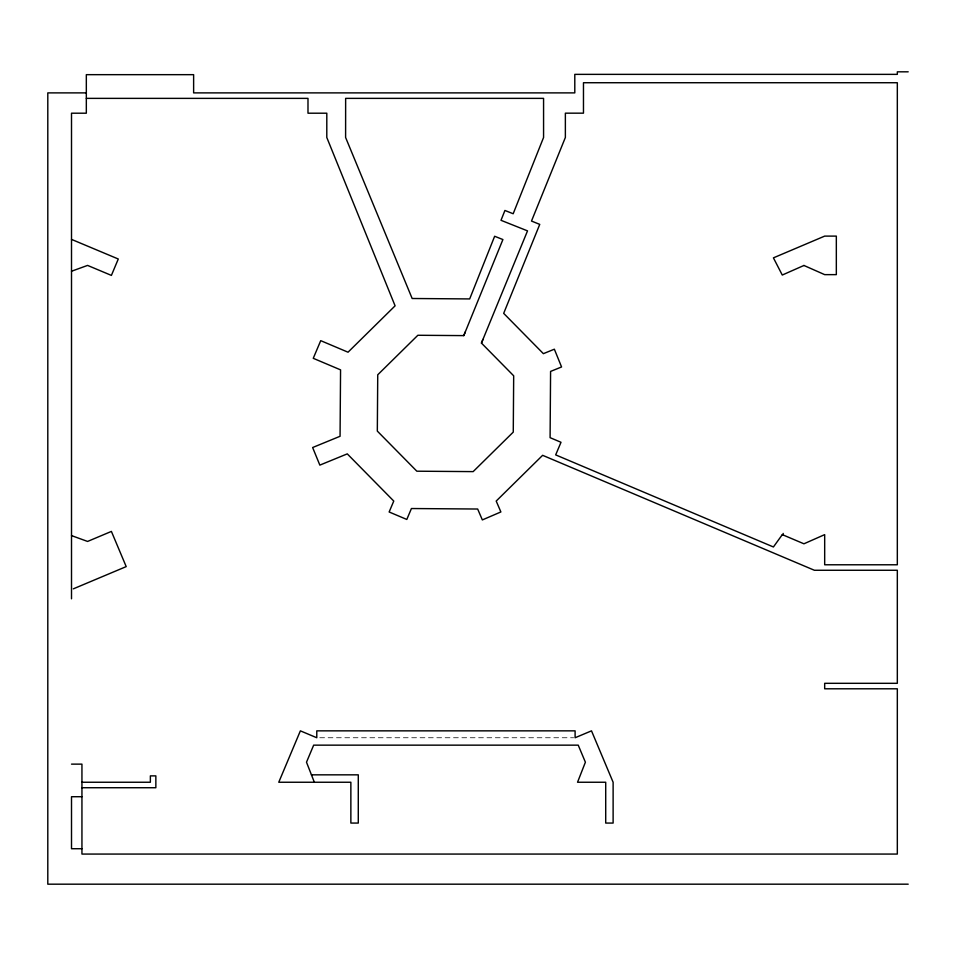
<?xml version="1.0" encoding="UTF-8"?>
<svg xmlns="http://www.w3.org/2000/svg" width="956" height="956" viewBox="0 0 956 956"><rect width="100%" height="100%" fill="white"/><g stroke="black" fill="none" stroke-linecap="round" stroke-linejoin="round"><path stroke-width="0.72" stroke-dasharray="4.78 3.58" d="M319.77 737.745L573.612 737.745"/><path stroke-width="1.43" d="M463.78 335.616L502.904 239.55L494.646 236.263L469.683 298.929L412.156 298.499L345.606 137.485L345.642 98.372L543.57 98.372L543.57 137.485L513.181 213.75L504.923 210.463L501.004 220.31L527.521 230.874L481.442 343.085L513.683 375.804L513.264 432.1L473.148 471.619L416.84 471.2L377.321 431.096L377.74 374.788L417.856 335.269L463.78 335.616L465.297 331.935M481.442 343.085L482.947 339.404M782.319 534.631L773.416 546.975L555.675 454.889L561.005 442.281L550.094 437.669L550.584 371.418L561.566 366.961L554.361 349.203L543.378 353.66L503.681 313.365L539.746 224.385L531.5 221.051L565.366 137.485L565.366 113.167L583.471 113.167L583.471 82.73L897.326 82.73L897.326 564.781L824.681 564.781L824.681 534.631L803.936 543.797L782.319 534.631L783.191 534.631L783.191 533.424M73.325 588.848L126.204 566.609L111.398 531.417L87.582 541.443L71.509 535.599M71.509 271.241L87.582 265.409L111.398 275.4L118.281 259.004L71.509 239.382M908.2 71.82L897.326 71.82L897.326 74.365L574.795 74.365L574.795 92.887L193.626 92.887L193.626 74.664L86.327 74.664L86.327 113.202L71.509 113.202L71.509 598.815M86.327 92.887L47.8 92.887L47.8 884.181L908.2 884.181M86.327 98.372L307.987 98.372L307.987 113.202L326.809 113.202L326.797 137.485L395.091 305.836L348.032 352.202L320.726 340.659L313.257 358.309L340.563 369.864L340.061 436.283L312.636 447.528L319.842 465.118L347.279 453.873L393.764 501.064L389.14 511.986L406.802 519.455L411.427 508.532L477.665 509.022L482.35 519.921L500.884 511.95L496.2 501.064L542.626 455.319L814.393 570.266L897.326 570.266L897.326 683.313L824.681 683.313L824.681 688.798L897.326 688.798L897.326 854.067L81.941 854.067L81.941 764.131L71.509 764.131M311.441 774.838L358.285 774.838L358.285 823.068L350.864 823.068L350.864 782.247L278.77 782.247L300.375 730.85L316.783 737.745L316.783 730.85L575.106 730.85L575.106 737.745L591.501 730.85L613.119 782.247L613.119 823.068L605.71 823.068L605.71 782.247L577.543 782.247L585.395 762.207L578.225 745.154L313.664 745.154L306.494 762.207L314.345 782.247M81.941 782.247L150.367 782.247L150.367 775.878L155.852 775.878L155.852 787.732L81.941 787.732M81.941 796.718L71.509 796.718L71.509 848.725L81.941 848.725M803.936 265.469L782.271 275.041L773.416 257.857L824.681 236.108L836.333 236.108L836.333 274.635L824.681 274.635L803.936 265.469"/></g></svg>
